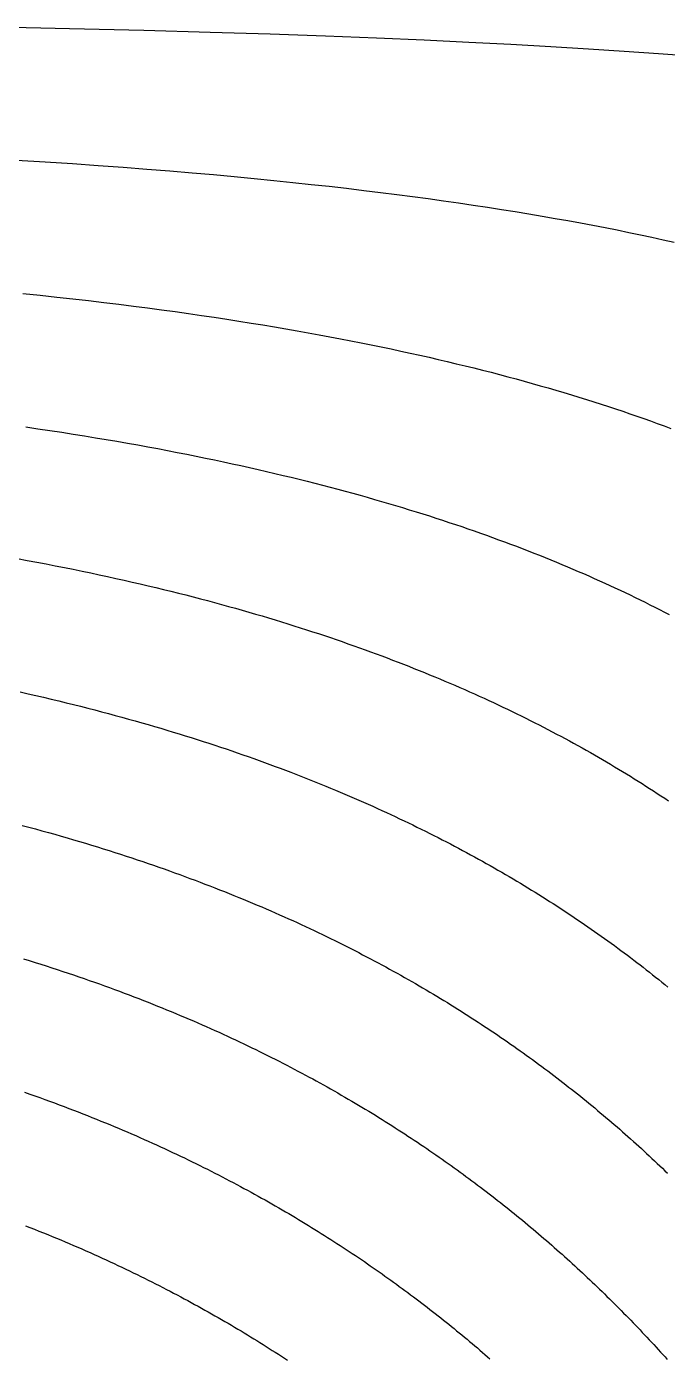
# Model space of a CAD drawing. Extents: x 201 to 397, y -170 to -3.
# Drawn here: x 326 to 353.9, y -60.9 to -2.9 of the extents above; entities that cross this region are included whole.
import ezdxf

# ---------------------------------------------------------------- set-up
doc = ezdxf.new("R2010")
doc.units = 0
doc.layers.add('MyLines', color=7, linetype='Continuous')

msp = doc.modelspace()

# ---------------------------------------------------------------- linework, layer by layer
at = {"layer": 'MyLines'}
for p, q in [((324.139, -2.866), (327.865, -2.943)), ((327.865, -2.943), (331.103, -3.021)), ((331.103, -3.021), (333.99, -3.102)), ((333.99, -3.102), (336.609, -3.185)), ((336.609, -3.185), (339.013, -3.269)), ((339.013, -3.269), (341.238, -3.357)), ((341.238, -3.357), (343.314, -3.446)), ((343.314, -3.446), (345.26, -3.538)), ((345.26, -3.538), (347.093, -3.632)), ((347.093, -3.632), (348.826, -3.729)), ((348.826, -3.729), (350.469, -3.829)), ((350.469, -3.829), (352.031, -3.931)), ((352.031, -3.931), (353.519, -4.036)), ((353.519, -4.036), (354.94, -4.143)), ((325.559, -8.682), (326.803, -8.759)), ((326.803, -8.759), (327.986, -8.837)), ((327.986, -8.837), (329.116, -8.915)), ((329.116, -8.915), (330.198, -8.994)), ((330.198, -8.994), (331.237, -9.074)), ((331.237, -9.074), (332.237, -9.155)), ((332.237, -9.155), (333.202, -9.236)), ((333.202, -9.236), (334.135, -9.318)), ((334.135, -9.318), (335.038, -9.401)), ((335.038, -9.401), (335.913, -9.485)), ((335.913, -9.485), (336.763, -9.569)), ((336.763, -9.569), (337.589, -9.654)), ((337.589, -9.654), (338.392, -9.74)), ((338.392, -9.74), (339.175, -9.827)), ((339.175, -9.827), (339.937, -9.914)), ((339.937, -9.914), (340.682, -10.002)), ((340.682, -10.002), (341.408, -10.091)), ((341.408, -10.091), (342.118, -10.181)), ((342.118, -10.181), (342.812, -10.271)), ((342.812, -10.271), (343.49, -10.362)), ((343.49, -10.362), (344.155, -10.455)), ((344.155, -10.455), (344.805, -10.547)), ((344.805, -10.547), (345.442, -10.641)), ((345.442, -10.641), (346.067, -10.736)), ((346.067, -10.736), (346.68, -10.831)), ((346.68, -10.831), (347.281, -10.928)), ((347.281, -10.928), (347.87, -11.025)), ((347.87, -11.025), (348.449, -11.123)), ((348.449, -11.123), (349.018, -11.222)), ((349.018, -11.222), (349.577, -11.321)), ((349.577, -11.321), (350.126, -11.422)), ((350.126, -11.422), (350.665, -11.523)), ((350.665, -11.523), (351.196, -11.626)), ((351.196, -11.626), (351.718, -11.729)), ((351.718, -11.729), (352.231, -11.833)), ((352.231, -11.833), (352.736, -11.939)), ((352.736, -11.939), (353.234, -12.045)), ((353.234, -12.045), (353.723, -12.152)), ((353.723, -12.152), (354.205, -12.26)), ((325.836, -14.497), (326.583, -14.574)), ((326.583, -14.574), (327.307, -14.652)), ((327.307, -14.652), (328.011, -14.73)), ((328.011, -14.73), (328.695, -14.809)), ((328.695, -14.809), (329.361, -14.888)), ((329.361, -14.888), (330.011, -14.967)), ((330.011, -14.967), (330.645, -15.047)), ((330.645, -15.047), (331.264, -15.127)), ((331.264, -15.127), (331.869, -15.208)), ((331.869, -15.208), (332.461, -15.289)), ((332.461, -15.289), (333.04, -15.371)), ((333.04, -15.371), (333.608, -15.453)), ((333.608, -15.453), (334.164, -15.535)), ((334.164, -15.535), (334.71, -15.618)), ((334.71, -15.618), (335.245, -15.701)), ((335.245, -15.701), (335.77, -15.785)), ((335.77, -15.785), (336.287, -15.869)), ((336.287, -15.869), (336.794, -15.954)), ((336.794, -15.954), (337.293, -16.039)), ((337.293, -16.039), (337.783, -16.124)), ((337.783, -16.124), (338.265, -16.21)), ((338.265, -16.21), (338.74, -16.297)), ((338.74, -16.297), (339.207, -16.384)), ((339.207, -16.384), (339.668, -16.471)), ((339.668, -16.471), (340.121, -16.559)), ((340.121, -16.559), (340.568, -16.647)), ((340.568, -16.647), (341.008, -16.736)), ((341.008, -16.736), (341.442, -16.825)), ((341.442, -16.825), (341.87, -16.915)), ((341.87, -16.915), (342.293, -17.005)), ((342.293, -17.005), (342.709, -17.096)), ((342.709, -17.096), (343.12, -17.187)), ((343.12, -17.187), (343.526, -17.279)), ((343.526, -17.279), (343.926, -17.371)), ((343.926, -17.371), (344.322, -17.464)), ((344.322, -17.464), (344.712, -17.557)), ((344.712, -17.557), (345.098, -17.65)), ((345.098, -17.65), (345.479, -17.745)), ((345.479, -17.745), (345.856, -17.839)), ((345.856, -17.839), (346.228, -17.934)), ((346.228, -17.934), (346.596, -18.03)), ((346.596, -18.03), (346.959, -18.126)), ((346.959, -18.126), (347.318, -18.223)), ((347.318, -18.223), (347.674, -18.32)), ((347.674, -18.32), (348.025, -18.418)), ((348.025, -18.418), (348.373, -18.516)), ((348.373, -18.516), (348.717, -18.615)), ((348.717, -18.615), (349.057, -18.714)), ((349.057, -18.714), (349.393, -18.814)), ((349.393, -18.814), (349.726, -18.914)), ((349.726, -18.914), (350.056, -19.015)), ((350.056, -19.015), (350.382, -19.116)), ((350.382, -19.116), (350.705, -19.218)), ((350.705, -19.218), (351.025, -19.321)), ((351.025, -19.321), (351.341, -19.424)), ((351.341, -19.424), (351.654, -19.528)), ((351.654, -19.528), (351.964, -19.632)), ((351.964, -19.632), (352.272, -19.736)), ((325.954, -20.313), (326.488, -20.39)), ((352.272, -19.736), (352.576, -19.842)), ((352.576, -19.842), (352.877, -19.947)), ((352.877, -19.947), (353.176, -20.054)), ((353.176, -20.054), (353.471, -20.161)), ((353.471, -20.161), (353.764, -20.268)), ((353.764, -20.268), (354.054, -20.376)), ((326.488, -20.39), (327.01, -20.468)), ((327.01, -20.468), (327.521, -20.546)), ((327.521, -20.546), (328.021, -20.624)), ((328.021, -20.624), (328.512, -20.703)), ((328.512, -20.703), (328.993, -20.782)), ((328.993, -20.782), (329.466, -20.861)), ((329.466, -20.861), (329.93, -20.94)), ((329.93, -20.94), (330.386, -21.02)), ((330.386, -21.02), (330.834, -21.1)), ((330.834, -21.1), (331.275, -21.18)), ((331.275, -21.18), (331.709, -21.261)), ((331.709, -21.261), (332.136, -21.342)), ((332.136, -21.342), (332.556, -21.423)), ((332.556, -21.423), (332.97, -21.505)), ((332.97, -21.505), (333.378, -21.587)), ((333.378, -21.587), (333.78, -21.669)), ((333.78, -21.669), (334.176, -21.752)), ((334.176, -21.752), (334.567, -21.835)), ((334.567, -21.835), (334.953, -21.918)), ((334.953, -21.918), (335.333, -22.001)), ((335.333, -22.001), (335.709, -22.085)), ((335.709, -22.085), (336.08, -22.169)), ((336.08, -22.169), (336.446, -22.254)), ((336.446, -22.254), (336.807, -22.338)), ((336.807, -22.338), (337.164, -22.424)), ((337.164, -22.424), (337.517, -22.509)), ((337.517, -22.509), (337.866, -22.595)), ((337.866, -22.595), (338.211, -22.681)), ((338.211, -22.681), (338.551, -22.767)), ((338.551, -22.767), (338.888, -22.854)), ((338.888, -22.854), (339.222, -22.941)), ((339.222, -22.941), (339.551, -23.028)), ((339.551, -23.028), (339.877, -23.116)), ((339.877, -23.116), (340.2, -23.204)), ((340.2, -23.204), (340.519, -23.293)), ((340.519, -23.293), (340.835, -23.381)), ((340.835, -23.381), (341.147, -23.47)), ((341.147, -23.47), (341.457, -23.56)), ((341.457, -23.56), (341.763, -23.65)), ((341.763, -23.65), (342.067, -23.74)), ((342.067, -23.74), (342.367, -23.83)), ((342.367, -23.83), (342.665, -23.921)), ((342.665, -23.921), (342.96, -24.012)), ((342.96, -24.012), (343.252, -24.103)), ((343.252, -24.103), (343.541, -24.195)), ((343.541, -24.195), (343.828, -24.287)), ((343.828, -24.287), (344.112, -24.38)), ((344.112, -24.38), (344.393, -24.473)), ((344.393, -24.473), (344.672, -24.566)), ((344.672, -24.566), (344.949, -24.66)), ((344.949, -24.66), (345.223, -24.754)), ((345.223, -24.754), (345.495, -24.848)), ((345.495, -24.848), (345.764, -24.943)), ((345.764, -24.943), (346.032, -25.038)), ((346.032, -25.038), (346.297, -25.133)), ((346.297, -25.133), (346.559, -25.229)), ((346.559, -25.229), (346.82, -25.325)), ((346.82, -25.325), (347.078, -25.421)), ((347.078, -25.421), (347.335, -25.518)), ((347.335, -25.518), (347.589, -25.615)), ((325.597, -26.051), (326.019, -26.129)), ((347.589, -25.615), (347.841, -25.713)), ((347.841, -25.713), (348.092, -25.811)), ((348.092, -25.811), (348.34, -25.909)), ((348.34, -25.909), (348.586, -26.008)), ((348.586, -26.008), (348.831, -26.107)), ((348.831, -26.107), (349.074, -26.206)), ((326.019, -26.129), (326.434, -26.206)), ((326.434, -26.206), (326.842, -26.284)), ((326.842, -26.284), (327.244, -26.361)), ((327.244, -26.361), (327.638, -26.44)), ((327.638, -26.44), (328.027, -26.518)), ((328.027, -26.518), (328.41, -26.597)), ((328.41, -26.597), (328.787, -26.675)), ((328.787, -26.675), (329.158, -26.754)), ((349.074, -26.206), (349.314, -26.306)), ((349.314, -26.306), (349.553, -26.407)), ((349.553, -26.407), (349.791, -26.507)), ((349.791, -26.507), (350.026, -26.608)), ((350.026, -26.608), (350.26, -26.709)), ((329.158, -26.754), (329.524, -26.834)), ((329.524, -26.834), (329.885, -26.913)), ((329.885, -26.913), (330.241, -26.993)), ((330.241, -26.993), (330.593, -27.073)), ((330.593, -27.073), (330.939, -27.153)), ((330.939, -27.153), (331.282, -27.234)), ((331.282, -27.234), (331.62, -27.314)), ((350.26, -26.709), (350.492, -26.811)), ((350.492, -26.811), (350.722, -26.913)), ((350.722, -26.913), (350.951, -27.016)), ((350.951, -27.016), (351.178, -27.119)), ((351.178, -27.119), (351.403, -27.222)), ((351.403, -27.222), (351.627, -27.326)), ((331.62, -27.314), (331.954, -27.395)), ((331.954, -27.395), (332.283, -27.476)), ((332.283, -27.476), (332.609, -27.558)), ((332.609, -27.558), (332.931, -27.639)), ((332.931, -27.639), (333.25, -27.721)), ((333.25, -27.721), (333.564, -27.803)), ((333.564, -27.803), (333.876, -27.886)), ((351.627, -27.326), (351.849, -27.43)), ((351.849, -27.43), (352.07, -27.534)), ((352.07, -27.534), (352.289, -27.639)), ((352.289, -27.639), (352.507, -27.745)), ((352.507, -27.745), (352.723, -27.85)), ((352.723, -27.85), (352.938, -27.956)), ((333.876, -27.886), (334.183, -27.968)), ((334.183, -27.968), (334.488, -28.051)), ((334.488, -28.051), (334.789, -28.134)), ((334.789, -28.134), (335.087, -28.218)), ((335.087, -28.218), (335.383, -28.301)), ((335.383, -28.301), (335.675, -28.385)), ((335.675, -28.385), (335.964, -28.469)), ((352.938, -27.956), (353.151, -28.063)), ((353.151, -28.063), (353.363, -28.17)), ((353.363, -28.17), (353.573, -28.277)), ((353.573, -28.277), (353.782, -28.385)), ((353.782, -28.385), (353.99, -28.493)), ((335.964, -28.469), (336.25, -28.554)), ((336.25, -28.554), (336.534, -28.638)), ((336.534, -28.638), (336.815, -28.723)), ((336.815, -28.723), (337.093, -28.808)), ((337.093, -28.808), (337.368, -28.894)), ((337.368, -28.894), (337.642, -28.979)), ((337.642, -28.979), (337.912, -29.065)), ((337.912, -29.065), (338.18, -29.151)), ((338.18, -29.151), (338.446, -29.238)), ((338.446, -29.238), (338.709, -29.324)), ((338.709, -29.324), (338.971, -29.411)), ((338.971, -29.411), (339.229, -29.498)), ((339.229, -29.498), (339.486, -29.586)), ((339.486, -29.586), (339.741, -29.673)), ((339.741, -29.673), (339.993, -29.761)), ((339.993, -29.761), (340.243, -29.849)), ((340.243, -29.849), (340.492, -29.938)), ((340.492, -29.938), (340.738, -30.027)), ((340.738, -30.027), (340.982, -30.116)), ((340.982, -30.116), (341.225, -30.205)), ((341.225, -30.205), (341.465, -30.294)), ((341.465, -30.294), (341.704, -30.384)), ((341.704, -30.384), (341.941, -30.474)), ((341.941, -30.474), (342.176, -30.564)), ((342.176, -30.564), (342.409, -30.655)), ((342.409, -30.655), (342.64, -30.746)), ((342.64, -30.746), (342.87, -30.837)), ((342.87, -30.837), (343.098, -30.928)), ((343.098, -30.928), (343.325, -31.02)), ((343.325, -31.02), (343.55, -31.112)), ((343.55, -31.112), (343.773, -31.204)), ((343.773, -31.204), (343.995, -31.296)), ((343.995, -31.296), (344.215, -31.389)), ((325.716, -31.867), (326.061, -31.944)), ((344.215, -31.389), (344.433, -31.482)), ((344.433, -31.482), (344.65, -31.575)), ((344.65, -31.575), (344.866, -31.669)), ((344.866, -31.669), (345.08, -31.763)), ((345.08, -31.763), (345.293, -31.857)), ((345.293, -31.857), (345.504, -31.951)), ((326.061, -31.944), (326.4, -32.022)), ((326.4, -32.022), (326.735, -32.099)), ((326.735, -32.099), (327.066, -32.177)), ((327.066, -32.177), (327.392, -32.255)), ((327.392, -32.255), (327.713, -32.333)), ((327.713, -32.333), (328.031, -32.412)), ((328.031, -32.412), (328.344, -32.49)), ((328.344, -32.49), (328.654, -32.569)), ((345.504, -31.951), (345.714, -32.046)), ((345.714, -32.046), (345.922, -32.141)), ((345.922, -32.141), (346.129, -32.236)), ((346.129, -32.236), (346.335, -32.332)), ((346.335, -32.332), (346.539, -32.427)), ((346.539, -32.427), (346.742, -32.524)), ((328.654, -32.569), (328.96, -32.648)), ((328.96, -32.648), (329.262, -32.727)), ((329.262, -32.727), (329.561, -32.807)), ((329.561, -32.807), (329.857, -32.886)), ((329.857, -32.886), (330.149, -32.966)), ((330.149, -32.966), (330.438, -33.046)), ((330.438, -33.046), (330.723, -33.126)), ((346.742, -32.524), (346.944, -32.62)), ((346.944, -32.62), (347.145, -32.717)), ((347.145, -32.717), (347.344, -32.813)), ((347.344, -32.813), (347.542, -32.911)), ((347.542, -32.911), (347.739, -33.008)), ((347.739, -33.008), (347.934, -33.106)), ((330.723, -33.126), (331.006, -33.206)), ((331.006, -33.206), (331.286, -33.287)), ((331.286, -33.287), (331.563, -33.367)), ((331.563, -33.367), (331.837, -33.448)), ((331.837, -33.448), (332.108, -33.529)), ((332.108, -33.529), (332.377, -33.611)), ((332.377, -33.611), (332.643, -33.692)), ((347.934, -33.106), (348.128, -33.204)), ((348.128, -33.204), (348.322, -33.302)), ((348.322, -33.302), (348.514, -33.401)), ((348.514, -33.401), (348.705, -33.5)), ((348.705, -33.5), (348.894, -33.599)), ((348.894, -33.599), (349.083, -33.699)), ((332.643, -33.692), (332.906, -33.774)), ((332.906, -33.774), (333.167, -33.856)), ((333.167, -33.856), (333.426, -33.938)), ((333.426, -33.938), (333.682, -34.02)), ((333.682, -34.02), (333.936, -34.102)), ((333.936, -34.102), (334.188, -34.185)), ((334.188, -34.185), (334.437, -34.268)), ((349.083, -33.699), (349.27, -33.799)), ((349.27, -33.799), (349.457, -33.899)), ((349.457, -33.899), (349.642, -33.999)), ((349.642, -33.999), (349.826, -34.1)), ((349.826, -34.1), (350.009, -34.201)), ((350.009, -34.201), (350.191, -34.302)), ((334.437, -34.268), (334.685, -34.351)), ((334.685, -34.351), (334.93, -34.434)), ((334.93, -34.434), (335.173, -34.518)), ((335.173, -34.518), (335.414, -34.601)), ((335.414, -34.601), (335.653, -34.685)), ((335.653, -34.685), (335.89, -34.769)), ((335.89, -34.769), (336.125, -34.854)), ((350.191, -34.302), (350.372, -34.404)), ((350.372, -34.404), (350.553, -34.506)), ((350.553, -34.506), (350.732, -34.608)), ((350.732, -34.608), (350.91, -34.711)), ((350.91, -34.711), (351.087, -34.814)), ((351.087, -34.814), (351.263, -34.917)), ((336.125, -34.854), (336.358, -34.938)), ((336.358, -34.938), (336.59, -35.023)), ((336.59, -35.023), (336.819, -35.108)), ((336.819, -35.108), (337.047, -35.193)), ((337.047, -35.193), (337.273, -35.278)), ((337.273, -35.278), (337.498, -35.364)), ((337.498, -35.364), (337.72, -35.449)), ((351.263, -34.917), (351.438, -35.02)), ((351.438, -35.02), (351.612, -35.124)), ((351.612, -35.124), (351.785, -35.228)), ((351.785, -35.228), (351.957, -35.333)), ((351.957, -35.333), (352.128, -35.437)), ((337.72, -35.449), (337.941, -35.535)), ((337.941, -35.535), (338.161, -35.622)), ((338.161, -35.622), (338.379, -35.708)), ((338.379, -35.708), (338.595, -35.795)), ((338.595, -35.795), (338.81, -35.881)), ((338.81, -35.881), (339.023, -35.968)), ((339.023, -35.968), (339.234, -36.055)), ((352.128, -35.437), (352.299, -35.542)), ((352.299, -35.542), (352.468, -35.648)), ((352.468, -35.648), (352.637, -35.753)), ((352.637, -35.753), (352.804, -35.859)), ((352.804, -35.859), (352.971, -35.965)), ((352.971, -35.965), (353.137, -36.072)), ((339.234, -36.055), (339.445, -36.143)), ((339.445, -36.143), (339.653, -36.23)), ((339.653, -36.23), (339.861, -36.318)), ((339.861, -36.318), (340.067, -36.406)), ((340.067, -36.406), (340.271, -36.495)), ((340.271, -36.495), (340.474, -36.583)), ((353.137, -36.072), (353.302, -36.179)), ((353.302, -36.179), (353.466, -36.286)), ((353.466, -36.286), (353.629, -36.393)), ((353.629, -36.393), (353.792, -36.501)), ((353.792, -36.501), (353.953, -36.609)), ((340.474, -36.583), (340.676, -36.672)), ((340.676, -36.672), (340.877, -36.761)), ((340.877, -36.761), (341.076, -36.85)), ((341.076, -36.85), (341.274, -36.939)), ((341.274, -36.939), (341.47, -37.029)), ((341.47, -37.029), (341.666, -37.118)), ((341.666, -37.118), (341.86, -37.208)), ((325.799, -37.683), (326.09, -37.76)), ((341.86, -37.208), (342.053, -37.299)), ((342.053, -37.299), (342.245, -37.389)), ((342.245, -37.389), (342.435, -37.48)), ((342.435, -37.48), (342.625, -37.571)), ((342.625, -37.571), (342.813, -37.662)), ((342.813, -37.662), (343, -37.753)), ((326.09, -37.76), (326.377, -37.837)), ((326.377, -37.837), (326.661, -37.915)), ((326.661, -37.915), (326.942, -37.993)), ((326.942, -37.993), (327.219, -38.071)), ((327.219, -38.071), (327.494, -38.149)), ((327.494, -38.149), (327.765, -38.227)), ((327.765, -38.227), (328.033, -38.306)), ((328.033, -38.306), (328.299, -38.384)), ((343, -37.753), (343.186, -37.844)), ((343.186, -37.844), (343.371, -37.936)), ((343.371, -37.936), (343.555, -38.028)), ((343.555, -38.028), (343.738, -38.12)), ((343.738, -38.12), (343.92, -38.213)), ((343.92, -38.213), (344.1, -38.305)), ((344.1, -38.305), (344.28, -38.398)), ((328.299, -38.384), (328.562, -38.463)), ((328.562, -38.463), (328.822, -38.542)), ((328.822, -38.542), (329.079, -38.621)), ((329.079, -38.621), (329.334, -38.7)), ((329.334, -38.7), (329.587, -38.779)), ((329.587, -38.779), (329.837, -38.859)), ((329.837, -38.859), (330.084, -38.939)), ((344.28, -38.398), (344.459, -38.491)), ((344.459, -38.491), (344.636, -38.585)), ((344.636, -38.585), (344.813, -38.678)), ((344.813, -38.678), (344.988, -38.772)), ((344.988, -38.772), (345.163, -38.866)), ((345.163, -38.866), (345.337, -38.96)), ((330.084, -38.939), (330.33, -39.019)), ((330.33, -39.019), (330.573, -39.099)), ((330.573, -39.099), (330.813, -39.179)), ((330.813, -39.179), (331.052, -39.259)), ((331.052, -39.259), (331.289, -39.34)), ((331.289, -39.34), (331.523, -39.42)), ((331.523, -39.42), (331.756, -39.501)), ((345.337, -38.96), (345.509, -39.055)), ((345.509, -39.055), (345.681, -39.149)), ((345.681, -39.149), (345.852, -39.244)), ((345.852, -39.244), (346.022, -39.339)), ((346.022, -39.339), (346.191, -39.435)), ((346.191, -39.435), (346.359, -39.53)), ((331.756, -39.501), (331.986, -39.582)), ((331.986, -39.582), (332.215, -39.663)), ((332.215, -39.663), (332.441, -39.745)), ((332.441, -39.745), (332.666, -39.826)), ((332.666, -39.826), (332.889, -39.908)), ((332.889, -39.908), (333.11, -39.99)), ((333.11, -39.99), (333.33, -40.072)), ((346.359, -39.53), (346.526, -39.626)), ((346.526, -39.626), (346.693, -39.722)), ((346.693, -39.722), (346.858, -39.819)), ((346.858, -39.819), (347.023, -39.915)), ((347.023, -39.915), (347.187, -40.012)), ((347.187, -40.012), (347.35, -40.109)), ((333.33, -40.072), (333.548, -40.154)), ((333.548, -40.154), (333.764, -40.237)), ((333.764, -40.237), (333.978, -40.319)), ((333.978, -40.319), (334.191, -40.402)), ((334.191, -40.402), (334.402, -40.485)), ((334.402, -40.485), (334.612, -40.568)), ((334.612, -40.568), (334.82, -40.651)), ((347.35, -40.109), (347.512, -40.206)), ((347.512, -40.206), (347.673, -40.304)), ((347.673, -40.304), (347.833, -40.401)), ((347.833, -40.401), (347.993, -40.499)), ((347.993, -40.499), (348.152, -40.597)), ((348.152, -40.597), (348.31, -40.696)), ((334.82, -40.651), (335.027, -40.734)), ((335.027, -40.734), (335.232, -40.818)), ((335.232, -40.818), (335.435, -40.902)), ((335.435, -40.902), (335.638, -40.985)), ((335.638, -40.985), (335.839, -41.07)), ((335.839, -41.07), (336.038, -41.154)), ((336.038, -41.154), (336.236, -41.238)), ((348.31, -40.696), (348.467, -40.794)), ((348.467, -40.794), (348.624, -40.893)), ((348.624, -40.893), (348.78, -40.992)), ((348.78, -40.992), (348.935, -41.092)), ((348.935, -41.092), (349.089, -41.191)), ((349.089, -41.191), (349.242, -41.291)), ((336.236, -41.238), (336.433, -41.323)), ((336.433, -41.323), (336.629, -41.408)), ((336.629, -41.408), (336.823, -41.492)), ((336.823, -41.492), (337.016, -41.578)), ((337.016, -41.578), (337.207, -41.663)), ((337.207, -41.663), (337.398, -41.748)), ((337.398, -41.748), (337.587, -41.834)), ((349.242, -41.291), (349.395, -41.391)), ((349.395, -41.391), (349.547, -41.492)), ((349.547, -41.492), (349.698, -41.592)), ((349.698, -41.592), (349.849, -41.693)), ((349.849, -41.693), (349.999, -41.794)), ((337.587, -41.834), (337.775, -41.92)), ((337.775, -41.92), (337.962, -42.006)), ((337.962, -42.006), (338.147, -42.092)), ((338.147, -42.092), (338.332, -42.178)), ((338.332, -42.178), (338.515, -42.265)), ((338.515, -42.265), (338.698, -42.352)), ((338.698, -42.352), (338.879, -42.438)), ((349.999, -41.794), (350.148, -41.896)), ((350.148, -41.896), (350.296, -41.997)), ((350.296, -41.997), (350.444, -42.099)), ((350.444, -42.099), (350.591, -42.201)), ((350.591, -42.201), (350.738, -42.303)), ((350.738, -42.303), (350.883, -42.406)), ((338.879, -42.438), (339.059, -42.525)), ((339.059, -42.525), (339.238, -42.613)), ((339.238, -42.613), (339.416, -42.7)), ((339.416, -42.7), (339.593, -42.788)), ((339.593, -42.788), (339.769, -42.875)), ((339.769, -42.875), (339.944, -42.963)), ((350.883, -42.406), (351.028, -42.509)), ((351.028, -42.509), (351.173, -42.612)), ((351.173, -42.612), (351.317, -42.715)), ((351.317, -42.715), (351.46, -42.819)), ((351.46, -42.819), (351.602, -42.922)), ((351.602, -42.922), (351.744, -43.026)), ((325.859, -43.498), (326.111, -43.576)), ((339.944, -42.963), (340.117, -43.052)), ((340.117, -43.052), (340.29, -43.14)), ((340.29, -43.14), (340.462, -43.228)), ((340.462, -43.228), (340.633, -43.317)), ((340.633, -43.317), (340.803, -43.406)), ((340.803, -43.406), (340.972, -43.495)), ((340.972, -43.495), (341.14, -43.584)), ((351.744, -43.026), (351.885, -43.131)), ((351.885, -43.131), (352.026, -43.235)), ((352.026, -43.235), (352.166, -43.34)), ((352.166, -43.34), (352.305, -43.445)), ((352.305, -43.445), (352.444, -43.55)), ((326.111, -43.576), (326.36, -43.653)), ((326.36, -43.653), (326.606, -43.731)), ((326.606, -43.731), (326.85, -43.809)), ((326.85, -43.809), (327.092, -43.886)), ((327.092, -43.886), (327.331, -43.964)), ((327.331, -43.964), (327.568, -44.043)), ((327.568, -44.043), (327.803, -44.121)), ((341.14, -43.584), (341.308, -43.674)), ((341.308, -43.674), (341.474, -43.763)), ((341.474, -43.763), (341.639, -43.853)), ((341.639, -43.853), (341.804, -43.943)), ((341.804, -43.943), (341.968, -44.033)), ((341.968, -44.033), (342.131, -44.123)), ((352.444, -43.55), (352.582, -43.656)), ((352.582, -43.656), (352.719, -43.762)), ((352.719, -43.762), (352.856, -43.868)), ((352.856, -43.868), (352.992, -43.974)), ((352.992, -43.974), (353.128, -44.081)), ((353.128, -44.081), (353.263, -44.188)), ((327.803, -44.121), (328.035, -44.199)), ((328.035, -44.199), (328.266, -44.278)), ((328.266, -44.278), (328.494, -44.357)), ((328.494, -44.357), (328.72, -44.435)), ((328.72, -44.435), (328.944, -44.514)), ((328.944, -44.514), (329.167, -44.594)), ((329.167, -44.594), (329.387, -44.673)), ((329.387, -44.673), (329.605, -44.752)), ((342.131, -44.123), (342.293, -44.214)), ((342.293, -44.214), (342.454, -44.305)), ((342.454, -44.305), (342.614, -44.395)), ((342.614, -44.395), (342.773, -44.486)), ((342.773, -44.486), (342.932, -44.578)), ((342.932, -44.578), (343.09, -44.669)), ((343.09, -44.669), (343.247, -44.761)), ((353.263, -44.188), (353.398, -44.295)), ((353.398, -44.295), (353.532, -44.402)), ((353.532, -44.402), (353.665, -44.51)), ((353.665, -44.51), (353.798, -44.618)), ((353.798, -44.618), (353.93, -44.726)), ((329.605, -44.752), (329.822, -44.832)), ((329.822, -44.832), (330.037, -44.912)), ((330.037, -44.912), (330.25, -44.991)), ((330.25, -44.991), (330.462, -45.071)), ((330.462, -45.071), (330.671, -45.152)), ((330.671, -45.152), (330.879, -45.232)), ((330.879, -45.232), (331.086, -45.312)), ((343.247, -44.761), (343.403, -44.853)), ((343.403, -44.853), (343.559, -44.945)), ((343.559, -44.945), (343.714, -45.037)), ((343.714, -45.037), (343.868, -45.129)), ((343.868, -45.129), (344.021, -45.222)), ((344.021, -45.222), (344.173, -45.315)), ((331.086, -45.312), (331.291, -45.393)), ((331.291, -45.393), (331.494, -45.473)), ((331.494, -45.473), (331.696, -45.554)), ((331.696, -45.554), (331.896, -45.635)), ((331.896, -45.635), (332.095, -45.716)), ((332.095, -45.716), (332.293, -45.798)), ((332.293, -45.798), (332.489, -45.879)), ((344.173, -45.315), (344.325, -45.407)), ((344.325, -45.407), (344.476, -45.501)), ((344.476, -45.501), (344.626, -45.594)), ((344.626, -45.594), (344.776, -45.687)), ((344.776, -45.687), (344.925, -45.781)), ((344.925, -45.781), (345.073, -45.875)), ((332.489, -45.879), (332.683, -45.961)), ((332.683, -45.961), (332.877, -46.042)), ((332.877, -46.042), (333.069, -46.124)), ((333.069, -46.124), (333.259, -46.206)), ((333.259, -46.206), (333.448, -46.288)), ((333.448, -46.288), (333.637, -46.371)), ((333.637, -46.371), (333.823, -46.453)), ((345.073, -45.875), (345.22, -45.969)), ((345.22, -45.969), (345.367, -46.064)), ((345.367, -46.064), (345.513, -46.158)), ((345.513, -46.158), (345.659, -46.253)), ((345.659, -46.253), (345.803, -46.348)), ((345.803, -46.348), (345.948, -46.443)), ((333.823, -46.453), (334.009, -46.536)), ((334.009, -46.536), (334.193, -46.618)), ((334.193, -46.618), (334.376, -46.701)), ((334.376, -46.701), (334.558, -46.784)), ((334.558, -46.784), (334.739, -46.868)), ((334.739, -46.868), (334.919, -46.951)), ((334.919, -46.951), (335.097, -47.034)), ((345.948, -46.443), (346.091, -46.538)), ((346.091, -46.538), (346.234, -46.633)), ((346.234, -46.633), (346.376, -46.729)), ((346.376, -46.729), (346.517, -46.825)), ((346.517, -46.825), (346.658, -46.921)), ((346.658, -46.921), (346.799, -47.017)), ((335.097, -47.034), (335.275, -47.118)), ((335.275, -47.118), (335.451, -47.202)), ((335.451, -47.202), (335.627, -47.286)), ((335.627, -47.286), (335.801, -47.37)), ((335.801, -47.37), (335.974, -47.454)), ((335.974, -47.454), (336.146, -47.538)), ((336.146, -47.538), (336.318, -47.623)), ((346.799, -47.017), (346.938, -47.114)), ((346.938, -47.114), (347.077, -47.21)), ((347.077, -47.21), (347.216, -47.307)), ((347.216, -47.307), (347.354, -47.404)), ((347.354, -47.404), (347.491, -47.501)), ((347.491, -47.501), (347.627, -47.599)), ((336.318, -47.623), (336.488, -47.707)), ((336.488, -47.707), (336.657, -47.792)), ((336.657, -47.792), (336.825, -47.877)), ((336.825, -47.877), (336.992, -47.962)), ((336.992, -47.962), (337.159, -48.048)), ((337.159, -48.048), (337.324, -48.133)), ((337.324, -48.133), (337.489, -48.219)), ((347.627, -47.599), (347.763, -47.696)), ((347.763, -47.696), (347.899, -47.794)), ((347.899, -47.794), (348.034, -47.892)), ((348.034, -47.892), (348.168, -47.991)), ((348.168, -47.991), (348.302, -48.089)), ((348.302, -48.089), (348.435, -48.188)), ((337.489, -48.219), (337.652, -48.304)), ((337.652, -48.304), (337.815, -48.39)), ((337.815, -48.39), (337.977, -48.476)), ((337.977, -48.476), (338.138, -48.562)), ((338.138, -48.562), (338.298, -48.649)), ((338.298, -48.649), (338.457, -48.735)), ((338.457, -48.735), (338.615, -48.822)), ((348.435, -48.188), (348.568, -48.287)), ((348.568, -48.287), (348.7, -48.386)), ((348.7, -48.386), (348.831, -48.485)), ((348.831, -48.485), (348.962, -48.584)), ((348.962, -48.584), (349.093, -48.684)), ((349.093, -48.684), (349.223, -48.784)), ((325.905, -49.314), (326.127, -49.391)), ((338.615, -48.822), (338.773, -48.909)), ((338.773, -48.909), (338.929, -48.996)), ((338.929, -48.996), (339.085, -49.083)), ((339.085, -49.083), (339.24, -49.17)), ((339.24, -49.17), (339.395, -49.257)), ((339.395, -49.257), (339.548, -49.345)), ((349.223, -48.784), (349.352, -48.884)), ((349.352, -48.884), (349.481, -48.984)), ((349.481, -48.984), (349.609, -49.085)), ((349.609, -49.085), (349.737, -49.185)), ((349.737, -49.185), (349.865, -49.286)), ((349.865, -49.286), (349.991, -49.387)), ((326.127, -49.391), (326.347, -49.469)), ((326.347, -49.469), (326.564, -49.547)), ((326.564, -49.547), (326.78, -49.624)), ((326.78, -49.624), (326.994, -49.702)), ((326.994, -49.702), (327.206, -49.78)), ((327.206, -49.78), (327.416, -49.858)), ((327.416, -49.858), (327.625, -49.936)), ((339.548, -49.345), (339.701, -49.433)), ((339.701, -49.433), (339.853, -49.521)), ((339.853, -49.521), (340.004, -49.609)), ((340.004, -49.609), (340.155, -49.697)), ((340.155, -49.697), (340.304, -49.785)), ((340.304, -49.785), (340.453, -49.874)), ((340.453, -49.874), (340.602, -49.962)), ((349.991, -49.387), (350.118, -49.489)), ((350.118, -49.489), (350.243, -49.59)), ((350.243, -49.59), (350.369, -49.692)), ((350.369, -49.692), (350.494, -49.794)), ((350.494, -49.794), (350.618, -49.896)), ((350.618, -49.896), (350.742, -49.998)), ((327.625, -49.936), (327.832, -50.015)), ((327.832, -50.015), (328.037, -50.093)), ((328.037, -50.093), (328.24, -50.172)), ((328.24, -50.172), (328.442, -50.25)), ((328.442, -50.25), (328.642, -50.329)), ((328.642, -50.329), (328.84, -50.408)), ((328.84, -50.408), (329.038, -50.487)), ((329.038, -50.487), (329.233, -50.566)), ((340.602, -49.962), (340.749, -50.051)), ((340.749, -50.051), (340.896, -50.14)), ((340.896, -50.14), (341.042, -50.229)), ((341.042, -50.229), (341.188, -50.318)), ((341.188, -50.318), (341.333, -50.408)), ((341.333, -50.408), (341.477, -50.498)), ((341.477, -50.498), (341.62, -50.587)), ((350.742, -49.998), (350.865, -50.101)), ((350.865, -50.101), (350.988, -50.204)), ((350.988, -50.204), (351.11, -50.307)), ((351.11, -50.307), (351.232, -50.41)), ((351.232, -50.41), (351.354, -50.513)), ((329.233, -50.566), (329.427, -50.646)), ((329.427, -50.646), (329.62, -50.725)), ((329.62, -50.725), (329.811, -50.805)), ((329.811, -50.805), (330.001, -50.884)), ((330.001, -50.884), (330.189, -50.964)), ((330.189, -50.964), (330.376, -51.044)), ((330.376, -51.044), (330.562, -51.124)), ((341.62, -50.587), (341.763, -50.677)), ((341.763, -50.677), (341.905, -50.767)), ((341.905, -50.767), (342.047, -50.858)), ((342.047, -50.858), (342.187, -50.948)), ((342.187, -50.948), (342.328, -51.039)), ((342.328, -51.039), (342.467, -51.129)), ((351.354, -50.513), (351.475, -50.617)), ((351.475, -50.617), (351.595, -50.721)), ((351.595, -50.721), (351.715, -50.825)), ((351.715, -50.825), (351.835, -50.929)), ((351.835, -50.929), (351.954, -51.033)), ((351.954, -51.033), (352.073, -51.138)), ((330.562, -51.124), (330.746, -51.205)), ((330.746, -51.205), (330.93, -51.285)), ((330.93, -51.285), (331.112, -51.365)), ((331.112, -51.365), (331.292, -51.446)), ((331.292, -51.446), (331.472, -51.527)), ((331.472, -51.527), (331.65, -51.607)), ((331.65, -51.607), (331.827, -51.688)), ((342.467, -51.129), (342.606, -51.22)), ((342.606, -51.22), (342.744, -51.311)), ((342.744, -51.311), (342.882, -51.403)), ((342.882, -51.403), (343.019, -51.494)), ((343.019, -51.494), (343.156, -51.585)), ((343.156, -51.585), (343.292, -51.677)), ((352.073, -51.138), (352.191, -51.243)), ((352.191, -51.243), (352.309, -51.348)), ((352.309, -51.348), (352.427, -51.453)), ((352.427, -51.453), (352.544, -51.559)), ((352.544, -51.559), (352.66, -51.665)), ((331.827, -51.688), (332.003, -51.769)), ((332.003, -51.769), (332.178, -51.851)), ((332.178, -51.851), (332.352, -51.932)), ((332.352, -51.932), (332.525, -52.013)), ((332.525, -52.013), (332.696, -52.095)), ((332.696, -52.095), (332.867, -52.177)), ((332.867, -52.177), (333.036, -52.259)), ((343.292, -51.677), (343.427, -51.769)), ((343.427, -51.769), (343.562, -51.861)), ((343.562, -51.861), (343.696, -51.953)), ((343.696, -51.953), (343.829, -52.046)), ((343.829, -52.046), (343.962, -52.138)), ((343.962, -52.138), (344.095, -52.231)), ((344.095, -52.231), (344.227, -52.324)), ((352.66, -51.665), (352.776, -51.771)), ((352.776, -51.771), (352.892, -51.877)), ((352.892, -51.877), (353.007, -51.983)), ((353.007, -51.983), (353.122, -52.09)), ((353.122, -52.09), (353.236, -52.197)), ((353.236, -52.197), (353.35, -52.304)), ((333.036, -52.259), (333.205, -52.341)), ((333.205, -52.341), (333.372, -52.423)), ((333.372, -52.423), (333.539, -52.505)), ((333.539, -52.505), (333.704, -52.587)), ((333.704, -52.587), (333.869, -52.67)), ((333.869, -52.67), (334.032, -52.752)), ((334.032, -52.752), (334.195, -52.835)), ((344.227, -52.324), (344.358, -52.417)), ((344.358, -52.417), (344.489, -52.51)), ((344.489, -52.51), (344.619, -52.603)), ((344.619, -52.603), (344.749, -52.697)), ((344.749, -52.697), (344.878, -52.79)), ((344.878, -52.79), (345.007, -52.884)), ((353.35, -52.304), (353.464, -52.411)), ((353.464, -52.411), (353.577, -52.519)), ((353.577, -52.519), (353.69, -52.626)), ((353.69, -52.626), (353.802, -52.734)), ((353.802, -52.734), (353.914, -52.843)), ((334.195, -52.835), (334.357, -52.918)), ((334.357, -52.918), (334.517, -53.001)), ((334.517, -53.001), (334.677, -53.084)), ((334.677, -53.084), (334.836, -53.167)), ((334.836, -53.167), (334.994, -53.251)), ((334.994, -53.251), (335.152, -53.334)), ((335.152, -53.334), (335.308, -53.418)), ((345.007, -52.884), (345.135, -52.978)), ((345.135, -52.978), (345.262, -53.072)), ((345.262, -53.072), (345.39, -53.167)), ((345.39, -53.167), (345.516, -53.261)), ((345.516, -53.261), (345.642, -53.356)), ((345.642, -53.356), (345.768, -53.451)), ((335.308, -53.418), (335.463, -53.502)), ((335.463, -53.502), (335.618, -53.586)), ((335.618, -53.586), (335.772, -53.67)), ((335.772, -53.67), (335.925, -53.754)), ((335.925, -53.754), (336.077, -53.838)), ((336.077, -53.838), (336.229, -53.923)), ((336.229, -53.923), (336.38, -54.007)), ((345.768, -53.451), (345.893, -53.546)), ((345.893, -53.546), (346.017, -53.641)), ((346.017, -53.641), (346.142, -53.736)), ((346.142, -53.736), (346.265, -53.832)), ((346.265, -53.832), (346.388, -53.928)), ((346.388, -53.928), (346.511, -54.024)), ((336.38, -54.007), (336.529, -54.092)), ((336.529, -54.092), (336.679, -54.177)), ((336.679, -54.177), (336.827, -54.262)), ((336.827, -54.262), (336.975, -54.347)), ((336.975, -54.347), (337.122, -54.432)), ((337.122, -54.432), (337.268, -54.518)), ((337.268, -54.518), (337.413, -54.603)), ((346.511, -54.024), (346.633, -54.12)), ((346.633, -54.12), (346.755, -54.216)), ((346.755, -54.216), (346.876, -54.312)), ((346.876, -54.312), (346.997, -54.409)), ((346.997, -54.409), (347.117, -54.505)), ((347.117, -54.505), (347.237, -54.602)), ((325.941, -55.13), (326.139, -55.207)), ((337.413, -54.603), (337.558, -54.689)), ((337.558, -54.689), (337.702, -54.775)), ((337.702, -54.775), (337.845, -54.86)), ((337.845, -54.86), (337.988, -54.947)), ((337.988, -54.947), (338.13, -55.033)), ((338.13, -55.033), (338.271, -55.119)), ((338.271, -55.119), (338.412, -55.206)), ((347.237, -54.602), (347.356, -54.699)), ((347.356, -54.699), (347.475, -54.797)), ((347.475, -54.797), (347.594, -54.894)), ((347.594, -54.894), (347.712, -54.992)), ((347.712, -54.992), (347.83, -55.089)), ((347.83, -55.089), (347.947, -55.187)), ((326.139, -55.207), (326.336, -55.285)), ((326.336, -55.285), (326.531, -55.362)), ((326.531, -55.362), (326.725, -55.44)), ((326.725, -55.44), (326.917, -55.518)), ((326.917, -55.518), (327.107, -55.596)), ((327.107, -55.596), (327.296, -55.674)), ((327.296, -55.674), (327.484, -55.752)), ((338.412, -55.206), (338.552, -55.292)), ((338.552, -55.292), (338.691, -55.379)), ((338.691, -55.379), (338.83, -55.466)), ((338.83, -55.466), (338.968, -55.553)), ((338.968, -55.553), (339.105, -55.64)), ((339.105, -55.64), (339.242, -55.727)), ((347.947, -55.187), (348.064, -55.286)), ((348.064, -55.286), (348.18, -55.384)), ((348.18, -55.384), (348.296, -55.482)), ((348.296, -55.482), (348.412, -55.581)), ((348.412, -55.581), (348.527, -55.68)), ((348.527, -55.68), (348.641, -55.779)), ((327.484, -55.752), (327.67, -55.83)), ((327.67, -55.83), (327.854, -55.908)), ((327.854, -55.908), (328.038, -55.987)), ((328.038, -55.987), (328.22, -56.066)), ((328.22, -56.066), (328.401, -56.144)), ((328.401, -56.144), (328.58, -56.223)), ((328.58, -56.223), (328.758, -56.302)), ((328.758, -56.302), (328.935, -56.381)), ((339.242, -55.727), (339.379, -55.815)), ((339.379, -55.815), (339.514, -55.902)), ((339.514, -55.902), (339.649, -55.99)), ((339.649, -55.99), (339.783, -56.078)), ((339.783, -56.078), (339.917, -56.166)), ((339.917, -56.166), (340.05, -56.254)), ((340.05, -56.254), (340.183, -56.342)), ((348.641, -55.779), (348.756, -55.878)), ((348.756, -55.878), (348.869, -55.977)), ((348.869, -55.977), (348.983, -56.077)), ((348.983, -56.077), (349.096, -56.176)), ((349.096, -56.176), (349.208, -56.276)), ((349.208, -56.276), (349.321, -56.376)), ((328.935, -56.381), (329.111, -56.46)), ((329.111, -56.46), (329.285, -56.539)), ((329.285, -56.539), (329.459, -56.619)), ((329.459, -56.619), (329.631, -56.698)), ((329.631, -56.698), (329.802, -56.778)), ((329.802, -56.778), (329.972, -56.857)), ((329.972, -56.857), (330.141, -56.937)), ((340.183, -56.342), (340.315, -56.43)), ((340.315, -56.43), (340.447, -56.519)), ((340.447, -56.519), (340.578, -56.607)), ((340.578, -56.607), (340.708, -56.696)), ((340.708, -56.696), (340.838, -56.785)), ((340.838, -56.785), (340.967, -56.874)), ((340.967, -56.874), (341.096, -56.964)), ((349.321, -56.376), (349.433, -56.477)), ((349.433, -56.477), (349.544, -56.577)), ((349.544, -56.577), (349.655, -56.678)), ((349.655, -56.678), (349.766, -56.778)), ((349.766, -56.778), (349.876, -56.879)), ((349.876, -56.879), (349.986, -56.98)), ((330.141, -56.937), (330.309, -57.017)), ((330.309, -57.017), (330.475, -57.097)), ((330.475, -57.097), (330.641, -57.177)), ((330.641, -57.177), (330.806, -57.258)), ((330.806, -57.258), (330.969, -57.338)), ((330.969, -57.338), (331.132, -57.418)), ((331.132, -57.418), (331.294, -57.499)), ((341.096, -56.964), (341.224, -57.053)), ((341.224, -57.053), (341.352, -57.142)), ((341.352, -57.142), (341.479, -57.232)), ((341.479, -57.232), (341.605, -57.322)), ((341.605, -57.322), (341.731, -57.412)), ((341.731, -57.412), (341.857, -57.502)), ((349.986, -56.98), (350.095, -57.082)), ((350.095, -57.082), (350.205, -57.183)), ((350.205, -57.183), (350.313, -57.285)), ((350.313, -57.285), (350.422, -57.387)), ((350.422, -57.387), (350.53, -57.489)), ((331.294, -57.499), (331.454, -57.58)), ((331.454, -57.58), (331.614, -57.66)), ((331.614, -57.66), (331.773, -57.741)), ((331.773, -57.741), (331.931, -57.822)), ((331.931, -57.822), (332.088, -57.904)), ((332.088, -57.904), (332.244, -57.985)), ((332.244, -57.985), (332.399, -58.066)), ((341.857, -57.502), (341.982, -57.592)), ((341.982, -57.592), (342.107, -57.682)), ((342.107, -57.682), (342.231, -57.773)), ((342.231, -57.773), (342.354, -57.863)), ((342.354, -57.863), (342.477, -57.954)), ((342.477, -57.954), (342.6, -58.045)), ((342.6, -58.045), (342.722, -58.136)), ((350.53, -57.489), (350.638, -57.591)), ((350.638, -57.591), (350.745, -57.693)), ((350.745, -57.693), (350.852, -57.796)), ((350.852, -57.796), (350.958, -57.899)), ((350.958, -57.899), (351.065, -58.001)), ((351.065, -58.001), (351.17, -58.105)), ((332.399, -58.066), (332.553, -58.148)), ((332.553, -58.148), (332.707, -58.229)), ((332.707, -58.229), (332.859, -58.311)), ((332.859, -58.311), (333.011, -58.393)), ((333.011, -58.393), (333.162, -58.475)), ((333.162, -58.475), (333.312, -58.557)), ((333.312, -58.557), (333.461, -58.639)), ((342.722, -58.136), (342.844, -58.227)), ((342.844, -58.227), (342.965, -58.319)), ((342.965, -58.319), (343.086, -58.41)), ((343.086, -58.41), (343.206, -58.502)), ((343.206, -58.502), (343.326, -58.594)), ((343.326, -58.594), (343.445, -58.685)), ((351.17, -58.105), (351.276, -58.208)), ((351.276, -58.208), (351.381, -58.311)), ((351.381, -58.311), (351.486, -58.415)), ((351.486, -58.415), (351.59, -58.519)), ((351.59, -58.519), (351.695, -58.623)), ((351.695, -58.623), (351.798, -58.727)), ((333.461, -58.639), (333.61, -58.721)), ((333.61, -58.721), (333.758, -58.804)), ((333.758, -58.804), (333.905, -58.886)), ((333.905, -58.886), (334.051, -58.969)), ((334.051, -58.969), (334.196, -59.052)), ((334.196, -59.052), (334.341, -59.135)), ((334.341, -59.135), (334.485, -59.218)), ((343.445, -58.685), (343.564, -58.777)), ((343.564, -58.777), (343.682, -58.87)), ((343.682, -58.87), (343.8, -58.962)), ((343.8, -58.962), (343.918, -59.055)), ((343.918, -59.055), (344.035, -59.147)), ((344.035, -59.147), (344.151, -59.24)), ((351.798, -58.727), (351.902, -58.832)), ((351.902, -58.832), (352.005, -58.936)), ((352.005, -58.936), (352.108, -59.041)), ((352.108, -59.041), (352.21, -59.146)), ((352.21, -59.146), (352.312, -59.251)), ((334.485, -59.218), (334.628, -59.301)), ((334.628, -59.301), (334.771, -59.384)), ((334.771, -59.384), (334.913, -59.467)), ((334.913, -59.467), (335.054, -59.551)), ((335.054, -59.551), (335.194, -59.634)), ((335.194, -59.634), (335.334, -59.718)), ((335.334, -59.718), (335.473, -59.802)), ((344.151, -59.24), (344.268, -59.333)), ((344.268, -59.333), (344.383, -59.426)), ((344.383, -59.426), (344.499, -59.519)), ((344.499, -59.519), (344.614, -59.613)), ((344.614, -59.613), (344.728, -59.706)), ((344.728, -59.706), (344.842, -59.8)), ((352.312, -59.251), (352.414, -59.356)), ((352.414, -59.356), (352.515, -59.462)), ((352.515, -59.462), (352.617, -59.568)), ((352.617, -59.568), (352.717, -59.673)), ((352.717, -59.673), (352.818, -59.78)), ((352.818, -59.78), (352.918, -59.886)), ((335.473, -59.802), (335.611, -59.886)), ((335.611, -59.886), (335.749, -59.97)), ((335.749, -59.97), (335.886, -60.054)), ((335.886, -60.054), (336.023, -60.138)), ((336.023, -60.138), (336.159, -60.223)), ((336.159, -60.223), (336.294, -60.307)), ((336.294, -60.307), (336.428, -60.392)), ((344.842, -59.8), (344.956, -59.893)), ((344.956, -59.893), (345.069, -59.987)), ((345.069, -59.987), (345.182, -60.082)), ((345.182, -60.082), (345.295, -60.176)), ((345.295, -60.176), (345.407, -60.27)), ((345.407, -60.27), (345.518, -60.365)), ((345.518, -60.365), (345.63, -60.459)), ((352.918, -59.886), (353.018, -59.992)), ((353.018, -59.992), (353.117, -60.099)), ((353.117, -60.099), (353.217, -60.206)), ((353.217, -60.206), (353.316, -60.313)), ((353.316, -60.313), (353.414, -60.42)), ((336.428, -60.392), (336.562, -60.477)), ((336.562, -60.477), (336.696, -60.562)), ((336.696, -60.562), (336.828, -60.647)), ((336.828, -60.647), (336.961, -60.732)), ((336.961, -60.732), (337.092, -60.817)), ((337.092, -60.817), (337.223, -60.902)), ((337.223, -60.902), (337.353, -60.988)), ((345.63, -60.459), (345.74, -60.554)), ((345.74, -60.554), (345.851, -60.649)), ((345.851, -60.649), (345.961, -60.744)), ((345.961, -60.744), (346.071, -60.84)), ((346.071, -60.84), (346.18, -60.935)), ((353.414, -60.42), (353.513, -60.527)), ((353.513, -60.527), (353.61, -60.635)), ((353.61, -60.635), (353.708, -60.743)), ((353.708, -60.743), (353.806, -60.851)), ((353.806, -60.851), (353.903, -60.959))]:
    msp.add_line(p, q, dxfattribs=at)

doc.saveas('drawing.dxf')
